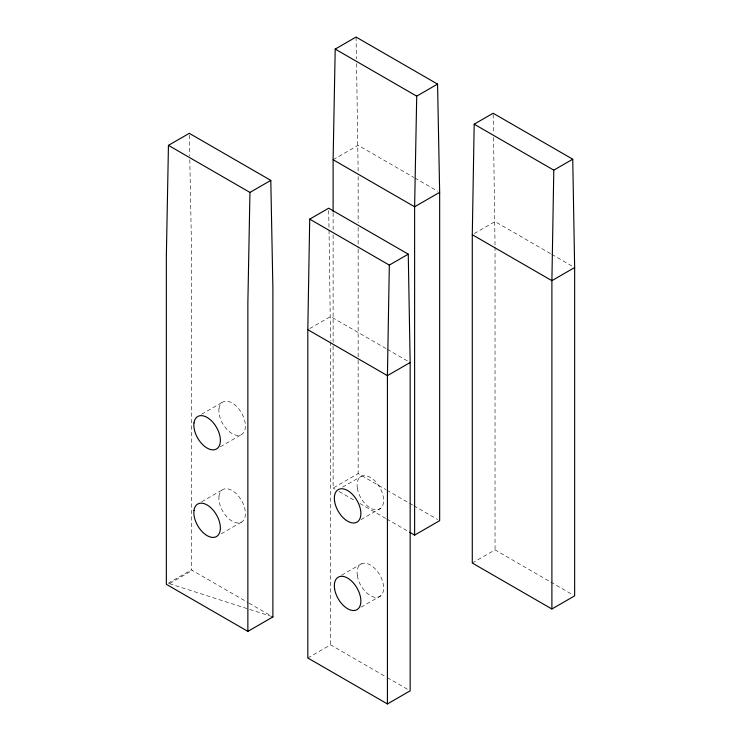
<?xml version="1.0" encoding="UTF-8"?>
<svg xmlns="http://www.w3.org/2000/svg" width="741" height="741" viewBox="0 0 741 741"><rect width="100%" height="100%" fill="white"/><g stroke="black" fill="none" stroke-linecap="round" stroke-linejoin="round"><path stroke-width="0.56" stroke-dasharray="3.71 2.78" d="M333.117 159.732L358.144 145.282L413.802 177.414M309.784 328.532L330.551 316.546L386.283 348.715M474.268 233.572L495.034 221.578L550.758 253.755M201.608 414.256L222.754 402.048M220.309 446.795L241.52 434.55M201.608 501.805L222.754 489.597M221.263 533.789L241.52 522.099M168.142 583.287L191.382 569.866L248.059 602.59M333.117 345.852L333.117 488.041L358.144 473.592L385.978 489.662M169.809 583.426L192.336 570.413M342.583 487.124L361.376 476.278M361.052 519.608L380.828 508.196M341.592 575.248L361.376 563.827M361.052 607.157L380.828 595.745M307.811 657.989L330.551 644.855L386.283 677.033M472.286 563.03L495.034 549.896L549.766 581.49M169.393 583.658L270.65 616.142M551.758 254.33L573.645 266.973M414.803 177.988L437.662 191.187M387.274 349.289L408.18 361.358M550.758 582.065L572.654 594.708M386.969 490.236L412.811 505.158M413.802 505.733L437.662 519.506M333.117 488.041L335.099 489.19M339.072 491.487L354.976 500.666M359.95 503.537L385.792 518.459M386.783 519.033L408.652 531.658M387.274 677.607L408.18 689.667M249.059 603.165L271.947 616.382M356.05 37.05L356.477 58.928M356.569 63.531L358.144 171.866M189.335 135.205L189.733 155.916M189.807 159.676L191.382 241.557L191.382 569.866M493.154 114.392L493.478 132.834M493.562 137.446L495.034 245.855M328.698 210.509L329.023 228.95M329.041 230.099L330.551 340.823M495.034 247.012L495.034 549.896M358.144 176.497L358.144 222.735M358.144 227.357L358.144 248.17M358.144 249.328L358.144 359.144M358.144 360.302L358.144 473.592M333.117 212.908L333.117 230.247M333.117 234.878L333.117 344.695M330.551 341.971L330.551 644.855M357.329 575.664A18.766 10.837 60 0 0 379.049 596.885A18.766 10.837 60 0 0 374.696 568.31A18.766 10.837 60 0 0 357.329 575.664M357.329 488.115A18.766 10.837 60 0 0 379.049 509.336A18.766 10.837 60 0 0 374.696 480.761A18.766 10.837 60 0 0 357.329 488.115M219.012 408.486A18.766 10.837 60 0 0 237.027 435.365A18.766 10.837 60 0 0 240.38 411.051A18.766 10.837 60 0 0 219.012 408.486M219.012 496.035A18.766 10.837 60 0 0 237.027 522.914A18.766 10.837 60 0 0 240.38 498.6A18.766 10.837 60 0 0 219.012 496.035"/><path stroke-width="1.11" d="M307.811 329.671L309.71 219.141L328.652 208.202L408.263 254.163L410.162 362.506L410.162 690.816L387.423 703.95L307.811 657.989L307.811 329.671L387.423 375.641L410.162 362.506M408.263 254.163L389.321 265.102L387.423 375.641L387.423 703.95M472.286 234.712L474.184 124.182L493.135 113.243L572.747 159.204L574.645 267.547L574.645 595.857L551.897 608.991L472.286 563.03L472.286 234.712L551.897 280.672L574.645 267.547M572.747 159.204L553.796 170.143L551.897 280.672L551.897 608.991M168.448 145.366L166.355 256.006L166.355 584.325L247.865 631.378L272.892 616.929L272.892 288.61L270.798 180.387L189.298 133.324L168.448 145.366L249.949 192.419L270.798 180.387M249.949 192.419L247.865 303.069L247.865 631.378M333.117 211.75L333.117 159.732L335.201 49.091L356.05 37.05L437.56 84.103L439.654 192.336L439.654 520.654L414.617 535.104L409.653 532.233M437.56 84.103L416.711 96.145L414.617 206.785L414.617 535.104M439.654 192.336L414.617 206.785L333.117 159.732M474.184 124.182L553.796 170.143M335.201 49.091L416.711 96.145M309.71 219.141L389.321 265.102M271.947 616.382L272.892 616.929M334.589 588.799A18.766 10.837 60 0 0 356.301 610.01A18.766 10.837 60 0 0 351.956 581.444A18.766 10.837 60 0 0 334.589 588.799M334.589 501.249A18.766 10.837 60 0 0 356.301 522.461A18.766 10.837 60 0 0 351.956 493.895A18.766 10.837 60 0 0 334.589 501.249M193.985 422.935A18.766 10.837 60 0 0 211.991 449.815A18.766 10.837 60 0 0 215.353 425.501A18.766 10.837 60 0 0 193.985 422.935M193.985 510.484A18.766 10.837 60 0 0 211.991 537.364A18.766 10.837 60 0 0 215.353 513.05A18.766 10.837 60 0 0 193.985 510.484"/></g></svg>
